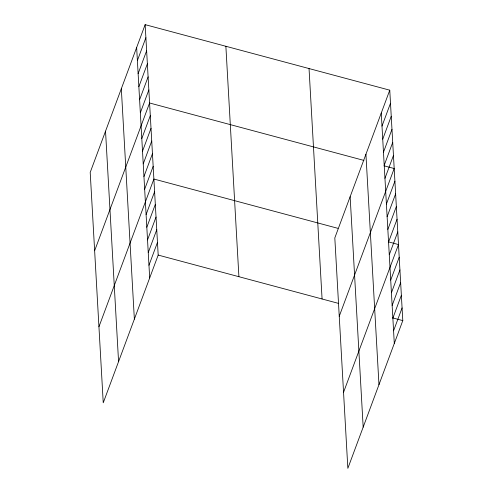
<?xml version="1.0" encoding="UTF-8"?>
<svg xmlns="http://www.w3.org/2000/svg" width="493" height="493" viewBox="0 0 493 493"><rect width="100%" height="100%" fill="white"/><g stroke="black" fill="none" stroke-linecap="round" stroke-linejoin="round"><path stroke-width="0.74" d="M145.152 24.65L90.207 172.396L103.24 402.818L158.185 255.078L145.152 24.65L389.76 90.182L402.793 320.604L347.848 468.35L334.815 237.922L389.76 90.182M137.387 60.565L145.891 37.708M138.126 73.623L146.631 50.767M138.866 86.682L147.364 63.825M139.605 99.74L148.103 76.877M140.345 112.798L148.843 89.936M94.638 250.74L149.582 102.994L363.92 160.416M141.799 138.527L150.297 115.67M142.514 151.203L151.018 128.34M143.235 163.873L151.733 141.016M143.95 176.549L152.454 153.687M144.665 189.22L153.169 166.363M98.939 326.779L153.884 179.033L337.951 228.345M146.101 214.566L154.605 191.709M146.815 227.242L155.32 204.379M147.536 239.912L156.034 217.056M148.251 252.589L156.756 229.726M148.966 265.259L157.47 242.402M381.995 126.097L390.499 103.24M382.734 139.155L391.239 116.293M383.474 152.214L391.972 129.351M384.213 165.272L392.711 142.409M384.953 178.324L393.451 155.468M339.246 316.272L394.19 168.526L384.102 165.821M386.407 204.059L394.905 181.196M387.122 216.729L395.626 193.872M387.843 229.405L396.341 206.542M388.558 242.075L397.056 219.219M389.273 254.752L397.777 231.895M343.547 392.311L398.492 244.565L388.404 241.86M390.709 280.098L399.213 257.241M391.424 292.774L399.928 269.911M392.145 305.444L400.643 282.588M392.859 318.121L401.364 295.258M393.574 330.791L402.078 307.934M158.185 255.078L338.648 303.423M392.705 317.905L402.793 320.604M381.255 113.039L394.295 343.467M365.929 154.254L378.969 384.676M350.141 196.713L363.175 427.135M309.037 68.558L322.077 298.98M225.874 46.274L238.908 276.702M136.647 47.507L149.687 277.935M121.321 88.722L134.361 319.144M105.533 131.181L118.566 361.609"/></g></svg>
